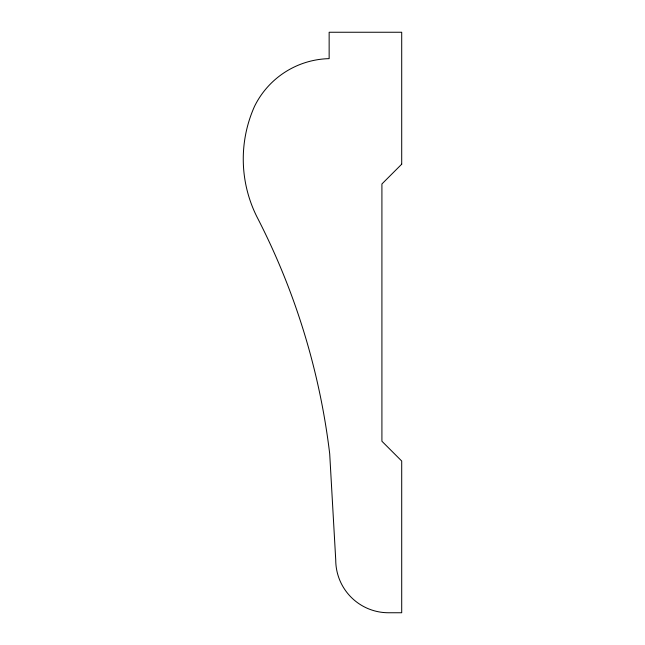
<?xml version="1.0" encoding="UTF-8"?>
<svg xmlns="http://www.w3.org/2000/svg" width="645" height="645" viewBox="0 0 645 645"><rect width="100%" height="100%" fill="white"/><g stroke="black" fill="none" stroke-linecap="round" stroke-linejoin="round"><path stroke-width="0.97" d="M401.706 164.185L381.913 183.97L381.913 441.236L401.706 461.03L401.706 612.75L388.508 612.75A52.769 52.769 0 0 1 335.739 559.981L329.7 453.798A696.866 696.866 0 0 0 256.984 216.954A128.976 128.976 0 0 1 254.59 106.215A85.35 85.35 0 0 1 329.144 58.639L329.144 32.25L401.706 32.25L401.706 164.185"/></g></svg>
